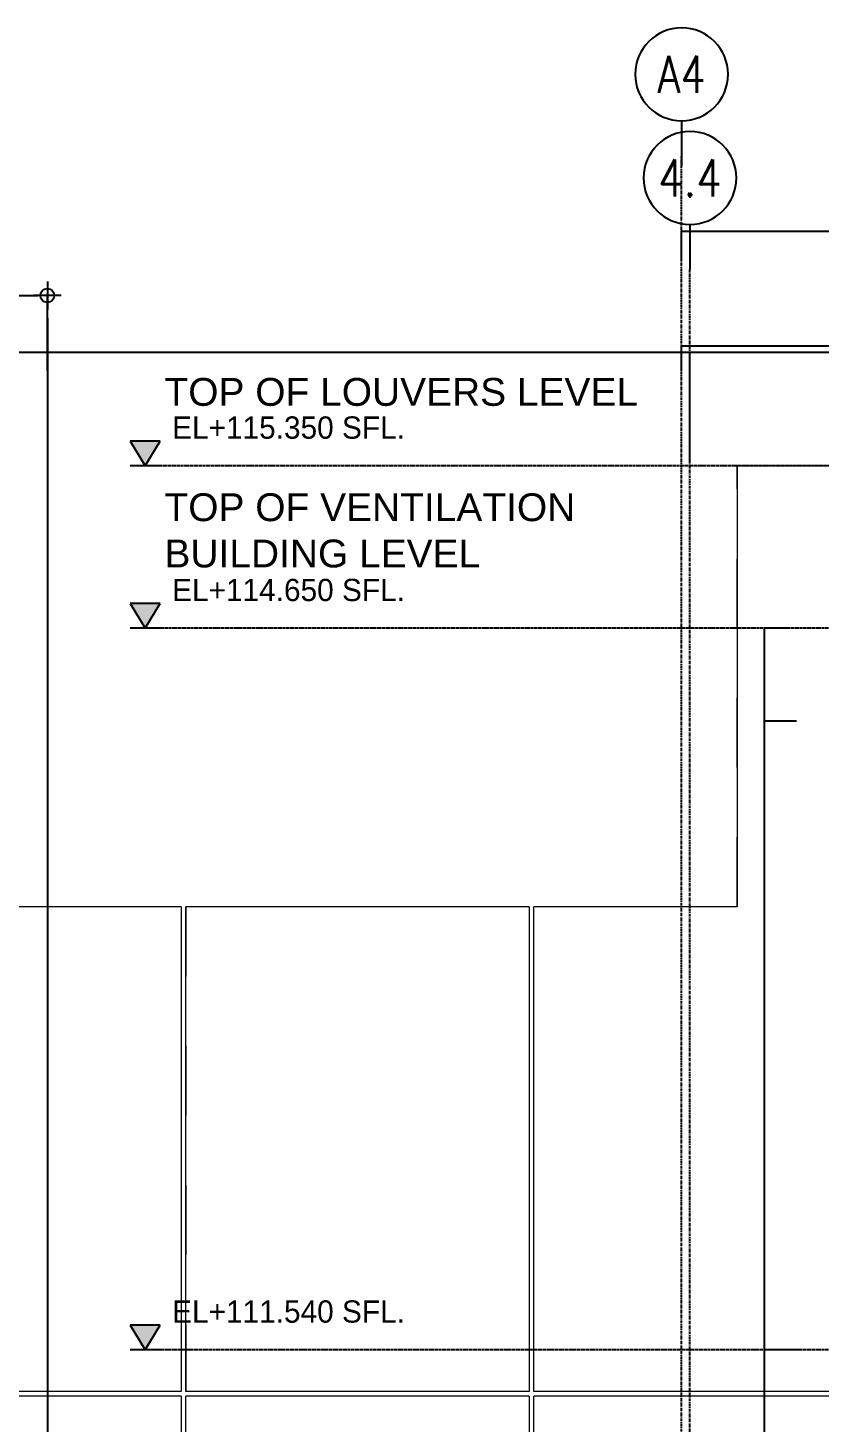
# Model space of a CAD drawing. Header units: millimetres. Extents: x 663313 to 1226001, y 1431724 to 1620898.
# Drawn here: x 1061378 to 1064790, y 1518829 to 1524843 of the extents above; entities that cross this region are included whole.
import ezdxf
from ezdxf.enums import TextEntityAlignment as Align

# ---------------------------------------------------------------- set-up
doc = ezdxf.new("R2010")
doc.units = ezdxf.units.MM
for name, pattern in [('Grid Line', [22.225, 12.7, -3.175, 3.175, -3.175]), ('XKITLINE00', [0]), ('XKITLINE02', [4, 2, -2])]:
    doc.linetypes.add(name, pattern=pattern)
doc.layers.add('000 - 0_HIDE_OBJ_FRAMING_DEF_SUB', color=7, linetype='Continuous', plot=False)
doc.layers.add('DIM', color=7, linetype='Continuous')
doc.styles.add('ANGSANA', font='angsana.shx', dxfattribs={"width": 0.9})
doc.styles.add('Arial', font='arial.ttf')
doc.styles.add('CKST2', font='romans.shx', dxfattribs={"width": 0.8, "height": 4})
doc.dimstyles.new('Dim - 40 - Cen', dxfattribs={"dimscale": 0.04, "dimtxt": 3, "dimasz": 1, "dimexe": 0, "dimexo": 2.5, "dimgap": 1.5, "dimtad": 1, "dimdec": 0, "dimlfac": 1000, "dimzin": 1, "dimdsep": 46, "dimtxsty": 'Arial', "dimblk": 'CEN1', "dimcen": 0.09, "dimclrd": 7, "dimclre": 7, "dimclrt": 7, "dimadec": 0, "dimazin": 0, "dimtfac": 1, "dimtdec": 0, "dimtix": 1, "dimtofl": 0, "dimtmove": 2, "dimatfit": 3, "dimfxl": 1, "dimtfill": 1, "dimtfillclr": 256, "dimtolj": 1, "dimtzin": 0, "dimarcsym": 0})
doc.dimstyles.new('Dim - 40 - End', dxfattribs={"dimscale": 0.04, "dimtxt": 3, "dimasz": 1, "dimexe": 0, "dimexo": 2.5, "dimgap": 1.5, "dimtad": 1, "dimdec": 0, "dimlfac": 1000, "dimzin": 1, "dimdsep": 46, "dimtxsty": 'Arial', "dimblk": 'END', "dimcen": 0.09, "dimclrd": 7, "dimclre": 7, "dimclrt": 7, "dimadec": 0, "dimazin": 0, "dimtfac": 1, "dimtdec": 0, "dimtix": 1, "dimtofl": 0, "dimtmove": 2, "dimatfit": 3, "dimfxl": 1, "dimtfill": 1, "dimtfillclr": 256, "dimtolj": 1, "dimtzin": 0, "dimarcsym": 0})

# ---------------------------------------------------------------- blocks, each defined once
blk = doc.blocks.new('*A27341188')
at = {"layer": '000 - 0_HIDE_OBJ_FRAMING_DEF_SUB', "color": 7, "linetype": 'XKITLINE00', "lineweight": 0}
for p, q in [((357.767257, 65.815369), (347.90058, 65.815369)), ((347.900591, 51.882036), (347.900591, 65.815369)), ((357.767257, 65.815369), (357.767257, 51.882036)), ((357.767257, 51.882036), (347.90058, 51.882036)), ((357.767257, 51.748703), (347.90058, 51.748703)), ((347.900591, 31.882036), (347.900591, 51.748703)), ((357.767257, 51.748703), (357.767257, 31.882036))]:
    blk.add_line(p, q, dxfattribs=at)
at = {"layer": '000 - 0_HIDE_OBJ_FRAMING_DEF_SUB', "color": 7, "linetype": 'XKITLINE02', "lineweight": 0}
for p, q in [((347.90058, 65.815369), (347.90058, 51.882036)), ((357.767247, 65.815369), (357.767247, 51.882036)), ((347.90058, 31.882036), (347.90058, 51.748703)), ((357.767247, 31.882036), (357.767247, 51.748703))]:
    blk.add_line(p, q, dxfattribs=at)
blk = doc.blocks.new('*A27351189')
at = {"layer": '000 - 0_HIDE_OBJ_FRAMING_DEF_SUB', "color": 7, "linetype": 'XKITLINE00', "lineweight": 0}
for p, q in [((367.767257, 78.482036), (363.733914, 78.482036)), ((363.733924, 78.482036), (363.733924, 65.815369)), ((357.900591, 65.815369), (357.90058, 65.815369)), ((357.900591, 51.882036), (357.900591, 65.815369)), ((363.733924, 65.815369), (357.900591, 65.815369)), ((367.767257, 51.882036), (357.90058, 51.882036)), ((367.767257, 51.748703), (357.90058, 51.748703)), ((357.900591, 31.882036), (357.900591, 51.748703))]:
    blk.add_line(p, q, dxfattribs=at)
at = {"layer": '000 - 0_HIDE_OBJ_FRAMING_DEF_SUB', "color": 7, "linetype": 'XKITLINE02', "lineweight": 0}
for p, q in [((363.733914, 65.815369), (363.733914, 78.482036)), ((357.90058, 51.882036), (357.90058, 65.815369)), ((357.90058, 65.815369), (357.900591, 65.815369)), ((357.90058, 31.882036), (357.90058, 51.748703))]:
    blk.add_line(p, q, dxfattribs=at)
blk = doc.blocks.new('*A27391193')
at = {"layer": '000 - 0_HIDE_OBJ_FRAMING_DEF_SUB', "color": 7, "linetype": 'XKITLINE00', "lineweight": 0}
for p, q in [((347.767257, 65.815369), (337.90058, 65.815369)), ((347.767257, 65.815369), (347.767257, 51.882036)), ((347.767257, 51.882036), (337.90058, 51.882036)), ((347.767257, 51.748703), (337.90058, 51.748703)), ((347.767257, 51.748703), (347.767257, 31.882036))]:
    blk.add_line(p, q, dxfattribs=at)
at = {"layer": '000 - 0_HIDE_OBJ_FRAMING_DEF_SUB', "color": 7, "linetype": 'XKITLINE02', "lineweight": 0}
for p, q in [((347.767247, 65.815369), (347.767247, 51.882036)), ((347.767247, 31.882036), (347.767247, 51.748703))]:
    blk.add_line(p, q, dxfattribs=at)
blk = doc.blocks.new('3')
at = {"layer": '000 - 0_HIDE_OBJ_FRAMING_DEF_SUB', "color": 7, "lineweight": 0, "xscale": 0.15, "yscale": 0.15, "zscale": 0.15}
for name in ['*A27351189', '*A27391193', '*A27341188']:
    blk.add_blockref(name, (663572.3657, 1524733.1057), dxfattribs=at)
blk = doc.blocks.new('CEN1')
at = {"color": 7}
for p, q in [((1.5, 0), (-1.5, 0)), ((0, 1.5), (0, -1.5))]:
    blk.add_line(p, q, dxfattribs=at)
blk.add_circle((0, 0), 0.75, dxfattribs=at)
blk = doc.blocks.new('*D5252')
at = {"layer": '000 - 0_HIDE_OBJ_FRAMING_DEF_SUB', "color": 7, "lineweight": -2, "transparency": 16777216}
for p, q in [((1057462.7, 1522978), (1057462.7, 1523445)), ((1057462.8, 1523445), (1068562.7, 1523445)), ((1068562.7, 1522978), (1068562.7, 1523445))]:
    blk.add_line(p, q, dxfattribs=at)
at = {"layer": 'Defpoints', "color": 7, "transparency": 16777216}
for p in [(1068562.7, 1523445), (1057462.7, 1522977.9), (1068562.7, 1522977.9)]:
    blk.add_point(p, dxfattribs=at)
at = {"layer": '000 - 0_HIDE_OBJ_FRAMING_DEF_SUB', "color": 7, "lineweight": -2, "transparency": 16777216, "xscale": 0.04, "yscale": 0.04, "zscale": 0.04, "rotation": 180}
blk.add_blockref('CEN1', (1057462.7, 1523445), dxfattribs=at)
at = {"layer": '000 - 0_HIDE_OBJ_FRAMING_DEF_SUB', "color": 7, "lineweight": -2, "transparency": 16777216, "xscale": 0.04, "yscale": 0.04, "zscale": 0.04}
blk.add_blockref('CEN1', (1068562.7, 1523445), dxfattribs=at)
at = {"layer": '000 - 0_HIDE_OBJ_FRAMING_DEF_SUB', "color": 7, "transparency": 16777216, "insert": (1063012.7, 1523445.1), "char_height": 0.12, "attachment_point": 5, "style": 'Arial', "bg_fill": 3, "box_fill_scale": 1.1, "bg_fill_color": 256, "bg_fill_true_color": 13158600, "bg_fill_transparency": 0}
blk.add_mtext('\\A1;11100000', dxfattribs=at)
blk = doc.blocks.new('grid2')
at = {"layer": '000 - 0_HIDE_OBJ_FRAMING_DEF_SUB', "color": 7}
blk.add_line((0, -4.87), (0, 0), dxfattribs=at)
blk.add_circle((0, -9.87), 5, dxfattribs=at)
at = {"layer": '000 - 0_HIDE_OBJ_FRAMING_DEF_SUB', "color": 7, "style": 'CKST2', "width": 0.8}
blk.add_attdef('00', text='', height=4, dxfattribs=at).set_placement((0, -9.87), align=Align.MIDDLE_CENTER)
blk = doc.blocks.new('*D5299')
at = {"layer": '000 - 0_HIDE_OBJ_FRAMING_DEF_SUB', "color": 7, "lineweight": -2, "transparency": 16777216}
for p, q in [((1052229.8, 1523010.3), (1052229.8, 1523445)), ((1052229.9, 1523445), (1064229.8, 1523445)), ((1064229.8, 1523010.3), (1064229.8, 1523445))]:
    blk.add_line(p, q, dxfattribs=at)
at = {"layer": 'Defpoints', "color": 7, "transparency": 16777216}
for p in [(1064229.8, 1523445), (1052229.8, 1523010.2), (1064229.8, 1523010.2)]:
    blk.add_point(p, dxfattribs=at)
at = {"layer": '000 - 0_HIDE_OBJ_FRAMING_DEF_SUB', "color": 7, "lineweight": -2, "transparency": 16777216, "xscale": 0.04, "yscale": 0.04, "zscale": 0.04, "rotation": 180}
blk.add_blockref('CEN1', (1052229.8, 1523445), dxfattribs=at)
at = {"layer": '000 - 0_HIDE_OBJ_FRAMING_DEF_SUB', "color": 7, "lineweight": -2, "transparency": 16777216, "xscale": 0.04, "yscale": 0.04, "zscale": 0.04}
blk.add_blockref('CEN1', (1064229.8, 1523445), dxfattribs=at)
at = {"layer": '000 - 0_HIDE_OBJ_FRAMING_DEF_SUB', "color": 7, "transparency": 16777216, "insert": (1058229.8, 1523445.1), "char_height": 0.12, "attachment_point": 5, "style": 'Arial', "bg_fill": 3, "box_fill_scale": 1.1, "bg_fill_color": 256, "bg_fill_true_color": 13158600, "bg_fill_transparency": 0}
blk.add_mtext('\\A1;12000000', dxfattribs=at)
blk = doc.blocks.new('*D5300')
at = {"layer": '000 - 0_HIDE_OBJ_FRAMING_DEF_SUB', "color": 7, "lineweight": -2, "transparency": 16777216}
for p, q in [((1064229.8, 1522978), (1064229.8, 1523445)), ((1064229.9, 1523445), (1075329.8, 1523445)), ((1075329.8, 1522978), (1075329.8, 1523445))]:
    blk.add_line(p, q, dxfattribs=at)
at = {"layer": 'Defpoints', "color": 7, "transparency": 16777216}
for p in [(1075329.8, 1523445), (1064229.8, 1522977.9), (1075329.8, 1522977.9)]:
    blk.add_point(p, dxfattribs=at)
at = {"layer": '000 - 0_HIDE_OBJ_FRAMING_DEF_SUB', "color": 7, "lineweight": -2, "transparency": 16777216, "xscale": 0.04, "yscale": 0.04, "zscale": 0.04, "rotation": 180}
blk.add_blockref('CEN1', (1064229.8, 1523445), dxfattribs=at)
at = {"layer": '000 - 0_HIDE_OBJ_FRAMING_DEF_SUB', "color": 7, "lineweight": -2, "transparency": 16777216, "xscale": 0.04, "yscale": 0.04, "zscale": 0.04}
blk.add_blockref('CEN1', (1075329.8, 1523445), dxfattribs=at)
at = {"layer": '000 - 0_HIDE_OBJ_FRAMING_DEF_SUB', "color": 7, "transparency": 16777216, "insert": (1069779.8, 1523445.1), "char_height": 0.12, "attachment_point": 5, "style": 'Arial', "bg_fill": 3, "box_fill_scale": 1.1, "bg_fill_color": 256, "bg_fill_true_color": 13158600, "bg_fill_transparency": 0}
blk.add_mtext('\\A1;11100000', dxfattribs=at)
blk = doc.blocks.new('END')
at = {"color": 7}
for p, q in [((2, 0), (-2, 0)), ((-1, -1), (1, 1)), ((0, 2), (0, -2))]:
    blk.add_line(p, q, dxfattribs=at)
blk = doc.blocks.new('*D5007')
at = {"layer": '000 - 0_HIDE_OBJ_FRAMING_DEF_SUB', "color": 7, "lineweight": -2, "transparency": 16777216}
for p, q in [((-14319.8, 111540), (-14443.6, 111540)), ((-14443.6, 111140), (-14443.6, 111540)), ((-14319.8, 111140), (-14443.6, 111140))]:
    blk.add_line(p, q, dxfattribs=at)
at = {"layer": 'Defpoints', "color": 7, "transparency": 16777216}
for p in [(-14443.6, 111540), (-14319.7, 111540), (-14319.7, 111140)]:
    blk.add_point(p, dxfattribs=at)
at = {"layer": '000 - 0_HIDE_OBJ_FRAMING_DEF_SUB', "color": 7, "lineweight": -2, "transparency": 16777216, "xscale": 0.04, "yscale": 0.04, "zscale": 0.04}
for p, rotation in [((-14443.6, 111540), 90), ((-14443.6, 111140), 270)]:
    blk.add_blockref('END', p, dxfattribs=dict(at, rotation=rotation))
at = {"layer": '000 - 0_HIDE_OBJ_FRAMING_DEF_SUB', "color": 7, "transparency": 16777216, "insert": (-14443.7, 111340), "char_height": 0.12, "attachment_point": 5, "rotation": 90, "style": 'Arial', "bg_fill": 3, "box_fill_scale": 1.1, "bg_fill_color": 256, "bg_fill_true_color": 13158600, "bg_fill_transparency": 0}
blk.add_mtext('\\A1;400000', dxfattribs=at)
blk = doc.blocks.new('*D5010')
at = {"layer": '000 - 0_HIDE_OBJ_FRAMING_DEF_SUB', "color": 7, "lineweight": -2, "transparency": 16777216}
for p, q in [((-14354.7, 114650), (-14443.6, 114650)), ((-14443.6, 114250), (-14443.6, 114650)), ((-14354.7, 114250), (-14443.6, 114250))]:
    blk.add_line(p, q, dxfattribs=at)
at = {"layer": 'Defpoints', "color": 7, "transparency": 16777216}
for p in [(-14443.6, 114650), (-14354.6, 114650), (-14354.6, 114250)]:
    blk.add_point(p, dxfattribs=at)
at = {"layer": '000 - 0_HIDE_OBJ_FRAMING_DEF_SUB', "color": 7, "lineweight": -2, "transparency": 16777216, "xscale": 0.04, "yscale": 0.04, "zscale": 0.04}
for p, rotation in [((-14443.6, 114650), 90), ((-14443.6, 114250), 270)]:
    blk.add_blockref('END', p, dxfattribs=dict(at, rotation=rotation))
at = {"layer": '000 - 0_HIDE_OBJ_FRAMING_DEF_SUB', "color": 7, "transparency": 16777216, "insert": (-14443.7, 114450), "char_height": 0.12, "attachment_point": 5, "rotation": 90, "style": 'Arial', "bg_fill": 3, "box_fill_scale": 1.1, "bg_fill_color": 256, "bg_fill_true_color": 13158600, "bg_fill_transparency": 0}
blk.add_mtext('\\A1;400000', dxfattribs=at)
blk = doc.blocks.new('*D5013')
at = {"layer": '000 - 0_HIDE_OBJ_FRAMING_DEF_SUB', "color": 7, "lineweight": -2, "transparency": 16777216}
for p, q in [((-14305.9, 114250), (-14443.6, 114250)), ((-14443.6, 111540), (-14443.6, 114250)), ((-14305.9, 111540), (-14443.6, 111540))]:
    blk.add_line(p, q, dxfattribs=at)
at = {"layer": 'Defpoints', "color": 7, "transparency": 16777216}
for p in [(-14443.6, 114250), (-14305.8, 114250), (-14305.8, 111540)]:
    blk.add_point(p, dxfattribs=at)
at = {"layer": '000 - 0_HIDE_OBJ_FRAMING_DEF_SUB', "color": 7, "lineweight": -2, "transparency": 16777216, "xscale": 0.04, "yscale": 0.04, "zscale": 0.04}
for p, rotation in [((-14443.6, 114250), 90), ((-14443.6, 111540), 270)]:
    blk.add_blockref('END', p, dxfattribs=dict(at, rotation=rotation))
at = {"layer": '000 - 0_HIDE_OBJ_FRAMING_DEF_SUB', "color": 7, "transparency": 16777216, "insert": (-14443.7, 112895), "char_height": 0.12, "attachment_point": 5, "rotation": 90, "style": 'Arial', "bg_fill": 3, "box_fill_scale": 1.1, "bg_fill_color": 256, "bg_fill_true_color": 13158600, "bg_fill_transparency": 0}
blk.add_mtext('\\A1;2710000', dxfattribs=at)
blk = doc.blocks.new('*D5024')
at = {"layer": '000 - 0_HIDE_OBJ_FRAMING_DEF_SUB', "color": 7, "lineweight": -2, "transparency": 16777216}
for p, q in [((-14800, 116239.3), (-14800, 116362.1)), ((-14800, 116362.1), (0, 116362.1)), ((0, 116239.3), (0, 116362.1))]:
    blk.add_line(p, q, dxfattribs=at)
at = {"layer": 'Defpoints', "color": 7, "transparency": 16777216}
for p in [(0, 116362.1), (-14800, 116239.2), (0, 116239.2)]:
    blk.add_point(p, dxfattribs=at)
at = {"layer": '000 - 0_HIDE_OBJ_FRAMING_DEF_SUB', "color": 7, "lineweight": -2, "transparency": 16777216, "xscale": 0.04, "yscale": 0.04, "zscale": 0.04, "rotation": 180}
blk.add_blockref('CEN1', (-14800, 116362.1), dxfattribs=at)
at = {"layer": '000 - 0_HIDE_OBJ_FRAMING_DEF_SUB', "color": 7, "lineweight": -2, "transparency": 16777216, "xscale": 0.04, "yscale": 0.04, "zscale": 0.04}
blk.add_blockref('CEN1', (0, 116362.1), dxfattribs=at)
at = {"layer": '000 - 0_HIDE_OBJ_FRAMING_DEF_SUB', "color": 7, "transparency": 16777216, "insert": (-7400, 116362.2), "char_height": 0.12, "attachment_point": 5, "style": 'Arial', "bg_fill": 3, "box_fill_scale": 1.1, "bg_fill_color": 256, "bg_fill_true_color": 13158600, "bg_fill_transparency": 0}
blk.add_mtext('\\A1;14800000', dxfattribs=at)
blk = doc.blocks.new('*D5025')
at = {"layer": '000 - 0_HIDE_OBJ_FRAMING_DEF_SUB', "color": 7, "lineweight": -2, "transparency": 16777216}
for p, q in [((-14800, 115764.3), (-14800, 115867.3)), ((-14800, 115867.3), (-13200, 115867.3)), ((-13200, 115764.3), (-13200, 115867.3))]:
    blk.add_line(p, q, dxfattribs=at)
at = {"layer": 'Defpoints', "color": 7, "transparency": 16777216}
for p in [(-13200, 115867.3), (-14800, 115764.2), (-13200, 115764.2)]:
    blk.add_point(p, dxfattribs=at)
at = {"layer": '000 - 0_HIDE_OBJ_FRAMING_DEF_SUB', "color": 7, "lineweight": -2, "transparency": 16777216, "xscale": 0.04, "yscale": 0.04, "zscale": 0.04, "rotation": 180}
blk.add_blockref('CEN1', (-14800, 115867.3), dxfattribs=at)
at = {"layer": '000 - 0_HIDE_OBJ_FRAMING_DEF_SUB', "color": 7, "lineweight": -2, "transparency": 16777216, "xscale": 0.04, "yscale": 0.04, "zscale": 0.04}
blk.add_blockref('CEN1', (-13200, 115867.3), dxfattribs=at)
at = {"layer": '000 - 0_HIDE_OBJ_FRAMING_DEF_SUB', "color": 7, "transparency": 16777216, "insert": (-14000, 115867.5), "char_height": 0.12, "attachment_point": 5, "style": 'Arial', "bg_fill": 3, "box_fill_scale": 1.1, "bg_fill_color": 256, "bg_fill_true_color": 13158600, "bg_fill_transparency": 0}
blk.add_mtext('\\A1;1600000', dxfattribs=at)
blk = doc.blocks.new('LEV-SEC')
at = {"layer": '000 - 0_HIDE_OBJ_FRAMING_DEF_SUB'}
blk.add_hatch(color=7, dxfattribs=at).paths.add_polyline_path([(-1.62, 2.67), (0, 0), (1.62, 2.67)])
at = {"layer": '000 - 0_HIDE_OBJ_FRAMING_DEF_SUB', "color": 7}
for p, q in [((-1.62, 2.67), (0, 0)), ((1.62, 2.67), (-1.62, 2.67)), ((0, 0), (1.62, 2.67)), ((1.62, 0), (-1.62, 0))]:
    blk.add_line(p, q, dxfattribs=at)
at = {"layer": '000 - 0_HIDE_OBJ_FRAMING_DEF_SUB', "color": 7, "style": 'ANGSANA'}
blk.add_attdef('ELEVATION', text='', height=2.4, dxfattribs=at).set_placement((2.91, 2.21), align=Align.BOTTOM_LEFT)
blk = doc.blocks.new('*D3640')
at = {"layer": '000 - 0_HIDE_OBJ_FRAMING_DEF_SUB', "color": 7, "lineweight": -2, "transparency": 16777216}
for p, q in [((28.4593, 9.3701), (28.4593, 9.7342)), ((28.4993, 9.7342), (29.4743, 9.7342)), ((29.5143, 9.4103), (29.5143, 9.7342))]:
    blk.add_line(p, q, dxfattribs=at)
at = {"layer": 'Defpoints', "color": 7, "transparency": 16777216}
for p in [(29.5143, 9.7342), (28.4593, 9.2701), (29.5143, 9.3103)]:
    blk.add_point(p, dxfattribs=at)
at = {"layer": '000 - 0_HIDE_OBJ_FRAMING_DEF_SUB', "color": 7, "lineweight": -2, "transparency": 16777216, "xscale": 0.04, "yscale": 0.04, "zscale": 0.04, "rotation": 180}
blk.add_blockref('CEN1', (28.4593, 9.7342), dxfattribs=at)
at = {"layer": '000 - 0_HIDE_OBJ_FRAMING_DEF_SUB', "color": 7, "lineweight": -2, "transparency": 16777216, "xscale": 0.04, "yscale": 0.04, "zscale": 0.04}
blk.add_blockref('CEN1', (29.5143, 9.7342), dxfattribs=at)
at = {"layer": '000 - 0_HIDE_OBJ_FRAMING_DEF_SUB', "color": 7, "transparency": 16777216, "insert": (28.9868, 9.8554), "char_height": 0.12, "attachment_point": 5, "style": 'Arial', "bg_fill": 3, "box_fill_scale": 1.1, "bg_fill_color": 256, "bg_fill_true_color": 13158600, "bg_fill_transparency": 0}
blk.add_mtext('\\A1;1055', dxfattribs=at)
blk = doc.blocks.new('W-1-PP18-ST_ENT4_REV00_20260602-153434_ELEVATION_3_ST')
at = {"layer": '000 - 0_HIDE_OBJ_FRAMING_DEF_SUB', "color": 7, "linetype": 'Grid Line'}
blk.add_line((-14800, 103564.3907), (-14800, 116682.8551), dxfattribs=at)
at = {"layer": '000 - 0_HIDE_OBJ_FRAMING_DEF_SUB', "color": 7, "linetype": 'Grid Line', "ltscale": 0.6}
for p, q in [((-13575.0005, 115350), (-17111.0505, 115350)), ((-13400, 114650), (-17111.0505, 114650)), ((-13000, 111540), (-17111.0505, 111540))]:
    blk.add_line(p, q, dxfattribs=at)
at = {"layer": '000 - 0_HIDE_OBJ_FRAMING_DEF_SUB', "color": 7}
ref = blk.add_blockref('grid2', (-14800, 116643.0165), dxfattribs=dict(at, xscale=-40, yscale=40, zscale=40, rotation=180))
ref.add_attrib('00', 'A4', dxfattribs={"color": 7, "height": 160, "style": 'CKST2', "width": 0.8}).set_placement((-14800, 117037.7929), align=Align.MIDDLE_CENTER)
at = {"layer": '000 - 0_HIDE_OBJ_FRAMING_DEF_SUB', "color": 7, "xscale": 40, "yscale": 40, "zscale": 40}
for p, values in [((-17111.0505, 115350), {'ELEVATION': 'EL+115.350 SFL.'}), ((-17111.0505, 114650), {'ELEVATION': 'EL+114.650 SFL.'}), ((-17111.0505, 111540), {'ELEVATION': 'EL+111.540 SFL.'})]:
    blk.add_blockref('LEV-SEC', p, dxfattribs=at).add_auto_attribs(values)
at = {"layer": '000 - 0_HIDE_OBJ_FRAMING_DEF_SUB', "color": 7, "style": 'Arial'}
for s, p in [('TOP OF LOUVERS LEVEL', (-17027.61, 115608.931)), ('TOP OF VENTILATION ', (-17027.61, 115111.8639)), ('BUILDING LEVEL', (-17027.61, 114912.4702))]:
    blk.add_text(s, height=120, dxfattribs=at).set_placement(p)
at = {"layer": '000 - 0_HIDE_OBJ_FRAMING_DEF_SUB', "color": 7}
for base, p1, p2, picture, middle in [((0, 116362.1036), (-14800, 116239.1854), (0, 116239.1854), '*D5024', (-7400, 116362.2249)), ((-13200, 115867.3333), (-14800, 115764.1516), (-13200, 115764.1516), '*D5025', (-14000, 115867.4546))]:
    dim = blk.add_linear_dim(base=base, p1=p1, p2=p2, dimstyle='Dim - 40 - Cen', override={"dimclrd": 7, "dimclre": 7, "dimclrt": 7}, dxfattribs=at)
    dim.commit()
    dim.dimension.update_dxf_attribs({"geometry": picture, "text_midpoint": middle})
for base, p1, p2, picture, middle in [((-14443.5791, 114650), (-14354.5734, 114250), (-14354.5734, 114650), '*D5010', (-14443.7004, 114450)), ((-14443.5791, 111540), (-14319.72, 111140), (-14319.72, 111540), '*D5007', (-14443.7004, 111340))]:
    dim = blk.add_linear_dim(base=base, p1=p1, p2=p2, angle=90, dimstyle='Dim - 40 - End', override={"dimclrd": 7, "dimclre": 7, "dimclrt": 7}, dxfattribs=at)
    dim.commit()
    dim.dimension.update_dxf_attribs({"geometry": picture, "text_midpoint": middle})
dim = blk.add_linear_dim(base=(-14443.5791, 114250), p1=(-14305.847, 111540), p2=(-14305.847, 114250), angle=90, dimstyle='Dim - 40 - End', override={"dimclrd": 7, "dimclre": 7, "dimclrt": 7}, dxfattribs=at)
dim.commit()
dim.dimension.update_dxf_attribs({"geometry": '*D5013', "text_midpoint": (-14443.7004, 112895)})
blk = doc.blocks.new('A$Cc1931124')
at = {"layer": '000 - 0_HIDE_OBJ_FRAMING_DEF_SUB', "color": 7, "linetype": 'Grid Line'}
blk.add_line((29.5143, 9.6361), (29.5143, -1.8694), dxfattribs=at)
at = {"layer": '000 - 0_HIDE_OBJ_FRAMING_DEF_SUB', "color": 7}
dim = blk.add_linear_dim(base=(29.5143, 9.7342), p1=(28.4593, 9.2701), p2=(29.5143, 9.3103), dimstyle='Dim - 40 - Cen', override={"dimclrd": 7, "dimclre": 7, "dimclrt": 7}, dxfattribs=at)
dim.commit()
dim.dimension.update_dxf_attribs({"geometry": '*D3640', "text_midpoint": (28.9868, 9.8554)})

msp = doc.modelspace()

# ---------------------------------------------------------------- block references
at = {"layer": '000 - 0_HIDE_OBJ_FRAMING_DEF_SUB', "color": 7}
ref = msp.add_blockref('grid2', (1064229.8414, 1523801.2017), dxfattribs=dict(at, xscale=-40, yscale=40, zscale=40, rotation=180))
ref.add_attrib('00', '4.4', dxfattribs={"color": 7, "height": 160, "style": 'CKST2', "width": 0.8}).set_placement((1064229.8414, 1524195.978), align=Align.MIDDLE_CENTER)
at = {"layer": 'DIM', "color": 7, "xscale": 1000, "yscale": 1000, "zscale": 1000}
msp.add_blockref('3', (-662562493.0659, -1523221923.05), dxfattribs=at)

# ---------------------------------------------------------------- next in the draw order: dimensions: what is measured, and where the dimension line sits
at = {"layer": '000 - 0_HIDE_OBJ_FRAMING_DEF_SUB', "color": 7}
dim = msp.add_linear_dim(base=(1068562.7487, 1523444.9842), p1=(1057462.7487, 1522977.8528), p2=(1068562.7487, 1522977.8528), dimstyle='Dim - 40 - Cen', override={"dimclrd": 7, "dimclre": 7, "dimclrt": 7}, dxfattribs=at)
dim.commit()
dim.dimension.update_dxf_attribs({"geometry": '*D5252', "text_midpoint": (1063012.7487, 1523445.1054)})

# ---------------------------------------------------------------- next in the draw order: linework, layer by layer
at = {"layer": '000 - 0_HIDE_OBJ_FRAMING_DEF_SUB', "color": 7, "linetype": 'Grid Line'}
msp.add_line((1064229.8414, 1507055.0011), (1064229.8414, 1523801.2017), dxfattribs=at)

# ---------------------------------------------------------------- next in the draw order: dimensions: what is measured, and where the dimension line sits
at = {"layer": '000 - 0_HIDE_OBJ_FRAMING_DEF_SUB', "color": 7}
dim = msp.add_linear_dim(base=(1064229.8414, 1523444.9842), p1=(1052229.8414, 1523010.1628), p2=(1064229.8414, 1523010.1628), dimstyle='Dim - 40 - Cen', override={"dimclrd": 7, "dimclre": 7, "dimclrt": 7}, dxfattribs=at)
dim.commit()
dim.dimension.update_dxf_attribs({"geometry": '*D5299', "text_midpoint": (1058229.8414, 1523445.1054)})

# ---------------------------------------------------------------- next in the draw order: dimensions: what is measured, and where the dimension line sits
dim = msp.add_linear_dim(base=(1075329.8414, 1523444.9842), p1=(1064229.8414, 1522977.8528), p2=(1075329.8414, 1522977.8528), dimstyle='Dim - 40 - Cen', override={"dimclrd": 7, "dimclre": 7, "dimclrt": 7}, dxfattribs=at)
dim.commit()
dim.dimension.update_dxf_attribs({"geometry": '*D5300', "text_midpoint": (1069779.8414, 1523445.1054)})

# ---------------------------------------------------------------- next in the draw order: block references
at = {"color": 7}
msp.add_blockref('W-1-PP18-ST_ENT4_REV00_20260602-153434_ELEVATION_3_ST', (1078993.9966, 1407605.0011), dxfattribs=at)

# ---------------------------------------------------------------- next in the draw order: block references
at = {"color": 7, "xscale": 1000, "yscale": 1000, "zscale": 1000}
msp.add_blockref('A$Cc1931124', (1031947.568, 1513955.0011), dxfattribs=at)

doc.saveas('drawing.dxf')
